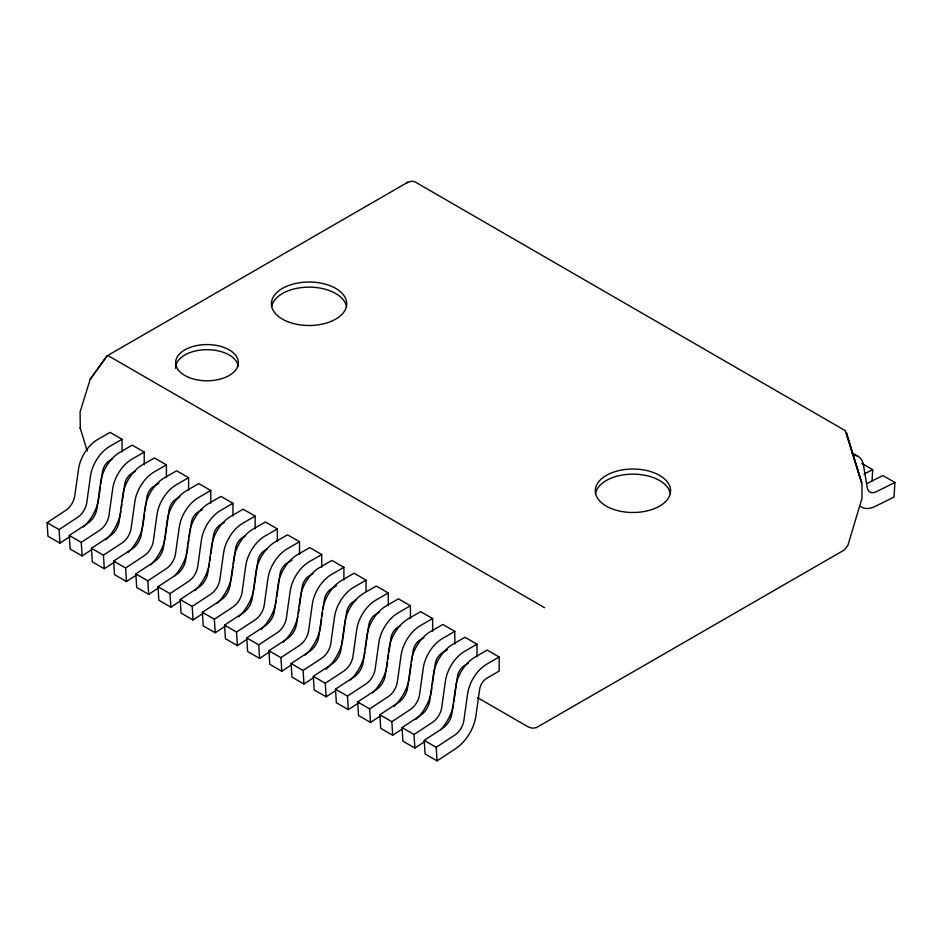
<?xml version="1.0" encoding="UTF-8"?>
<svg xmlns="http://www.w3.org/2000/svg" width="942" height="942" viewBox="0 0 942 942"><rect width="100%" height="100%" fill="white"/><g stroke="black" fill="none" stroke-linecap="round" stroke-linejoin="round"><path stroke-width="1.41" d="M872.033 481.315L872.716 469.681L861.93 463.452M866.734 483.611L882.925 475.569L894.9 482.481L894.052 497.035L875.365 506.313A31.157 17.98 -60 0 1 860.446 506.455M100.347 486.99L98.769 498.247A31.145 17.98 -60 0 1 85.687 524.8M100.747 484.176L102.525 471.506A10.197 5.888 -60 0 1 109.625 460.532L112.11 459.095M121.353 508.244L121.942 504.017M122.33 501.203L124.709 484.318A10.197 5.888 -60 0 1 131.809 473.331L135.53 471.188M144.515 514.014L143.137 523.87A31.145 17.98 -60 0 1 127.759 552.695M144.915 511.2L146.893 497.117A10.197 5.888 -60 0 1 153.993 486.143L158.963 483.27M165.521 535.268L169.077 509.928A10.197 5.888 -60 0 1 176.178 498.954L179.898 496.799M187.905 546.666L187.505 549.48A31.145 17.98 -60 0 1 187.164 551.506M188.294 543.852L188.883 539.625M189.283 536.81L191.261 522.739A10.197 5.888 -60 0 1 198.362 511.753L202.083 509.61M209.889 560.879L210.478 556.663M210.878 553.849L213.445 535.551A10.197 5.888 -60 0 1 220.546 524.564L224.267 522.41M233.063 566.648L231.873 575.103A31.145 17.98 -60 0 1 231.532 577.128M233.451 563.834L235.63 548.35A10.197 5.888 -60 0 1 242.73 537.376L245.214 535.939M254.057 587.902L257.814 561.161A10.197 5.888 -60 0 1 264.914 550.187L267.398 548.75M276.83 596.486L279.998 573.972A10.197 5.888 -60 0 1 287.098 562.986L292.067 560.125M298.426 613.525L299.014 609.297M299.415 606.483L302.182 586.772A10.197 5.888 -60 0 1 309.282 575.798L313.003 573.643M321.599 619.294L320.61 626.324A31.145 17.98 -60 0 1 320.056 629.386M321.987 616.48L322.588 612.253M322.976 609.439L324.366 599.583A10.197 5.888 -60 0 1 331.466 588.609L336.435 585.736M365.378 649.132L368.734 625.205A10.197 5.888 -60 0 1 375.834 614.219L379.555 612.064M387.551 661.932L387.162 664.758A31.145 17.98 -60 0 1 386.821 666.783M387.951 659.117L388.54 654.902M388.94 652.088L390.918 638.005A10.197 5.888 -60 0 1 398.019 627.031L400.503 625.594M409.546 676.156L411.124 664.887M411.513 662.073L413.102 650.816A10.197 5.888 -60 0 1 420.203 639.842L423.924 637.687M431.919 687.554L431.53 690.368A31.145 17.98 -60 0 1 431.189 692.394M432.319 684.74L435.286 663.627A10.197 5.888 -60 0 1 442.387 652.641L447.356 649.78M453.914 701.766L457.471 676.427A10.197 5.888 -60 0 1 464.571 665.452L468.292 663.298M90.22 379.19L80.07 411.96L80.317 428.422M106.929 356.064L90.102 379.39L107.047 355.876L407.721 182.277L412.419 181.123L415.434 182.112L845.268 430.647L861.954 483.799L861.954 498.424L847.882 545.406L844.432 549.916L536.163 727.742L532.301 728.213L528.438 727.024L477.535 697.633M70.438 536.222L59.935 543.134L47.948 536.222L47.1 522.657L65.787 510.364A13.895 8.019 -60 0 0 74.771 495.822L78.527 469.081A27.448 15.849 -60 0 1 97.638 439.525L110.061 432.354L122.048 439.266L122.048 451.948M59.935 543.134L59.075 529.581L77.762 517.276A13.895 8.019 -60 0 0 86.758 502.745L90.503 475.993A27.448 15.849 -60 0 1 109.625 446.437L122.048 439.266M91.456 549.798L82.119 555.945L70.132 549.033L69.284 535.468L87.971 523.175A13.895 8.019 -60 0 0 96.955 508.633L100.712 481.892A27.448 15.849 -60 0 1 119.822 452.325L132.245 445.154L144.232 452.078L144.232 464.759M82.119 555.945L81.259 542.38L99.946 530.087A13.895 8.019 -60 0 0 108.942 515.545L112.687 488.804A27.448 15.849 -60 0 1 131.809 459.249L144.232 452.078M114.806 561.844L104.303 568.756L92.316 561.832L91.468 548.279L110.155 535.974A13.895 8.019 -60 0 0 119.139 521.444L122.896 494.691A27.448 15.849 -60 0 1 142.006 465.136L154.429 457.965L166.416 464.877L166.416 477.559M104.303 568.756L103.443 555.191L122.13 542.898A13.895 8.019 -60 0 0 131.126 528.356L134.871 501.615A27.448 15.849 -60 0 1 153.993 472.06L166.416 464.877M135.825 575.409L126.487 581.567L114.5 574.644L113.652 561.079L132.339 548.786A13.895 8.019 -60 0 0 141.324 534.244L145.08 507.502A27.448 15.849 -60 0 1 164.191 477.947L176.613 470.776L188.6 477.688L188.6 490.37M126.487 581.567L125.627 568.002L144.314 555.709A13.895 8.019 -60 0 0 153.31 541.167L157.055 514.426A27.448 15.849 -60 0 1 176.178 484.859L188.6 477.688M159.174 587.455L148.671 594.367L136.684 587.455L135.836 573.89L154.523 561.597A13.895 8.019 -60 0 0 163.508 547.055L167.264 520.314A27.448 15.849 -60 0 1 186.375 490.758L198.797 483.576L210.784 490.499L210.784 503.181M148.671 594.367L147.812 580.802L166.499 568.509A13.895 8.019 -60 0 0 175.495 553.978L179.239 527.226A27.448 15.849 -60 0 1 198.362 497.67L210.784 490.499M180.193 601.031L170.855 607.178L158.868 600.266L158.02 586.701L176.707 574.408A13.895 8.019 -60 0 0 185.692 559.866L189.448 533.125A27.448 15.849 -60 0 1 208.559 503.558L220.981 496.387L232.968 503.311L232.968 515.981M170.855 607.178L169.996 593.613L188.683 581.32A13.895 8.019 -60 0 0 197.679 566.778L201.423 540.037A27.448 15.849 -60 0 1 220.546 510.482L232.968 503.311M203.543 613.065L193.039 619.989L181.052 613.065L180.205 599.512L198.892 587.207A13.895 8.019 -60 0 0 207.876 572.677L211.632 545.924A27.448 15.849 -60 0 1 230.743 516.369L243.166 509.198L255.152 516.11L255.152 528.792M193.039 619.989L192.18 606.424L210.867 594.131A13.895 8.019 -60 0 0 219.863 579.589L223.607 552.848A27.448 15.849 -60 0 1 242.73 523.281L255.152 516.11M225.727 625.877L215.223 632.788L203.236 625.877L202.389 612.312L221.076 600.019A13.895 8.019 -60 0 0 230.06 585.477L233.816 558.736A27.448 15.849 -60 0 1 252.927 529.18L265.35 522.009L277.337 528.921L277.337 541.603M215.223 632.788L214.364 619.235L233.051 606.931A13.895 8.019 -60 0 0 242.047 592.4L245.791 565.647A27.448 15.849 -60 0 1 264.914 536.092L277.337 528.921M246.745 639.453L237.408 645.6L225.421 638.688L224.573 625.123L243.26 612.83A13.895 8.019 -60 0 0 252.244 598.288L256 571.547A27.448 15.849 -60 0 1 275.111 541.98L287.534 534.809L299.521 541.732L299.521 554.414M237.408 645.6L236.548 632.035L255.235 619.742A13.895 8.019 -60 0 0 264.231 605.2L267.975 578.459A27.448 15.849 -60 0 1 287.098 548.903L299.521 541.732M270.095 651.499L259.592 658.411L247.605 651.487L246.757 637.934L265.444 625.629A13.895 8.019 -60 0 0 274.428 611.099L278.184 584.346A27.448 15.849 -60 0 1 297.295 554.791L309.718 547.62L321.705 554.532L321.705 567.214M259.592 658.411L258.732 644.846L277.419 632.553A13.895 8.019 -60 0 0 286.415 618.011L290.16 591.27A27.448 15.849 -60 0 1 309.282 561.715L321.705 554.532M291.113 665.064L281.776 671.222L269.789 664.298L268.941 650.734L287.628 638.441A13.895 8.019 -60 0 0 296.612 623.898L300.368 597.157A27.448 15.849 -60 0 1 319.479 567.602L331.902 560.431L343.889 567.343L343.889 580.025M281.776 671.222L280.916 657.657L299.603 645.364A13.895 8.019 -60 0 0 308.599 630.822L312.344 604.081A27.448 15.849 -60 0 1 331.466 574.514L343.889 567.343M314.463 677.11L303.96 684.022L291.973 677.11L291.125 663.545L309.812 651.252A13.895 8.019 -60 0 0 318.796 636.71L322.553 609.969A27.448 15.849 -60 0 1 341.663 580.413L354.086 573.231L366.073 580.154L366.073 591.423M303.96 684.022L303.1 670.457L321.787 658.164A13.895 8.019 -60 0 0 330.783 643.633L334.528 616.88A27.448 15.849 -60 0 1 353.65 587.325L366.073 580.154M335.482 690.686L326.144 696.833L314.157 689.921L313.309 676.356L331.996 664.063A13.895 8.019 -60 0 0 340.98 649.521L344.737 622.78A27.448 15.849 -60 0 1 363.848 593.213L376.27 586.042L388.257 592.965L388.257 605.635M326.144 696.833L325.284 683.268L343.971 670.975A13.895 8.019 -60 0 0 352.967 656.433L356.712 629.692A27.448 15.849 -60 0 1 375.834 600.136L388.257 592.965M358.831 702.72L348.328 709.644L336.341 702.72L335.493 689.155L354.18 676.862A13.895 8.019 -60 0 0 363.165 662.332L366.921 635.579A27.448 15.849 -60 0 1 386.032 606.024L398.454 598.853L410.441 605.765L410.441 618.447M348.328 709.644L347.468 696.079L366.155 683.786A13.895 8.019 -60 0 0 375.14 669.244L378.896 642.503A27.448 15.849 -60 0 1 398.019 612.936L410.441 605.765M379.85 716.297L370.512 722.443L358.525 715.531L357.677 701.967L376.364 689.674A13.895 8.019 -60 0 0 385.349 675.131L389.105 648.39A27.448 15.849 -60 0 1 408.216 618.835L420.638 611.664L432.625 618.576L432.625 631.258M370.512 722.443L369.653 708.89L388.339 696.585A13.895 8.019 -60 0 0 397.324 682.055L401.08 655.302A27.448 15.849 -60 0 1 420.203 625.747L432.625 618.576M403.2 728.343L392.696 735.255L380.709 728.343L379.862 714.778L398.548 702.485A13.895 8.019 -60 0 0 407.533 687.943L411.289 661.202A27.448 15.849 -60 0 1 430.4 631.635L442.822 624.464L454.809 631.387L454.809 644.069M392.696 735.255L391.837 721.69L410.524 709.397A13.895 8.019 -60 0 0 419.508 694.855L423.264 668.113A27.448 15.849 -60 0 1 442.387 638.558L454.809 631.387M424.218 741.919L414.88 748.066L402.893 741.142L402.046 727.589L420.733 715.284A13.895 8.019 -60 0 0 429.717 700.754L433.473 674.001A27.448 15.849 -60 0 1 452.584 644.446L465.007 637.275L476.993 644.187L476.993 656.868M414.88 748.066L414.021 734.501L432.708 722.208A13.895 8.019 -60 0 0 441.692 707.666L445.448 680.925A27.448 15.849 -60 0 1 464.571 651.369L476.993 644.187M424.23 740.388L442.917 728.095A13.895 8.019 -60 0 0 451.901 713.553L455.657 686.812A27.448 15.849 -60 0 1 474.768 657.257L487.191 650.086L499.178 656.998L499.178 671.093L486.755 678.264A10.197 5.888 -60 0 0 479.655 689.238L475.898 715.979A31.145 17.98 -60 0 1 455.74 748.572L437.064 760.877L425.077 753.953L424.23 740.388L436.205 747.312L437.064 760.877M436.205 747.312L454.892 735.019A13.895 8.019 -60 0 0 463.876 720.477L467.632 693.736A27.448 15.849 -60 0 1 486.755 664.169L499.178 656.998M405.872 183.49L407.721 182.277M356.135 599.983L353.65 601.408A10.197 5.888 -60 0 0 346.55 612.394L342.794 639.135A31.145 17.98 -60 0 1 328.193 667.23M864.002 474.003L872.716 469.681M894.9 482.481L876.213 491.759A13.895 8.019 -60 0 1 867.229 487.603L863.473 465.195A27.448 15.849 -60 0 0 853.793 455.092M108.248 355.735L544.594 607.708M851.756 452.713L857.75 456.163M47.1 522.657L59.075 529.581M69.284 535.468L81.259 542.38M91.468 548.279L103.443 555.191M113.652 561.079L125.627 568.002M135.836 573.89L147.812 580.802M158.02 586.701L169.996 593.613M180.205 599.512L192.18 606.424M202.389 612.312L214.364 619.235M224.573 625.123L236.548 632.035M246.757 637.934L258.732 644.846M268.941 650.734L280.916 657.657M291.125 663.545L303.1 670.457M313.309 676.356L325.284 683.268M335.493 689.155L347.468 696.079M357.677 701.967L369.653 708.89M379.862 714.778L391.837 721.69M402.046 727.589L414.021 734.501M846.611 433.614L861.683 482.893L846.446 432.884M80.07 427.574L87.217 451.018M846.646 433.779L846.94 436.476M271.555 306.986A37.645 21.737 0 0 1 309.058 287.145A37.645 21.737 0 0 1 346.562 306.986M175.648 368.322A31.369 18.11 0 0 1 205.191 349.717A31.369 18.11 0 0 1 238.267 366.214M595.438 493.985A37.645 21.737 0 0 1 632.942 474.144A37.645 21.737 0 0 1 670.445 493.985M84.933 525.589A31.145 17.98 -60 0 1 83.391 527.073M120.953 511.059A31.145 17.98 -60 0 1 105.575 539.884M165.321 536.669A31.145 17.98 -60 0 1 150.72 564.764M186.952 552.542A31.145 17.98 -60 0 1 174.423 576.033M209.536 563.304A31.145 17.98 -60 0 1 195.088 590.387M231.32 578.153A31.145 17.98 -60 0 1 217.272 603.198M253.904 588.915A31.145 17.98 -60 0 1 238.679 616.727M276.241 600.713A31.145 17.98 -60 0 1 275.688 603.775M275.441 604.799A31.145 17.98 -60 0 1 260.863 629.539M297.872 616.574A31.145 17.98 -60 0 1 283.047 642.35M319.809 630.422A31.145 17.98 -60 0 1 305.232 655.149M327.416 667.96A31.145 17.98 -60 0 1 325.85 669.338M364.978 651.946A31.145 17.98 -60 0 1 350.377 680.042M386.609 667.807A31.145 17.98 -60 0 1 372.561 692.853M409.346 677.557A31.145 17.98 -60 0 1 393.968 706.382M430.977 693.43A31.145 17.98 -60 0 1 416.152 719.193M453.561 704.18A31.145 17.98 -60 0 1 440.632 729.732M287.463 321.563A37.645 21.737 0 0 0 346.562 305.655A37.645 21.737 0 0 0 293.15 284.06A37.645 21.737 0 0 0 287.463 321.563M189.012 377.507A31.369 18.11 0 0 0 238.267 364.248A31.369 18.11 0 0 0 193.758 346.256A31.369 18.11 0 0 0 189.012 377.507M611.346 508.562A37.645 21.737 0 0 0 670.445 492.642A37.645 21.737 0 0 0 617.034 471.059A37.645 21.737 0 0 0 611.346 508.562"/></g></svg>
